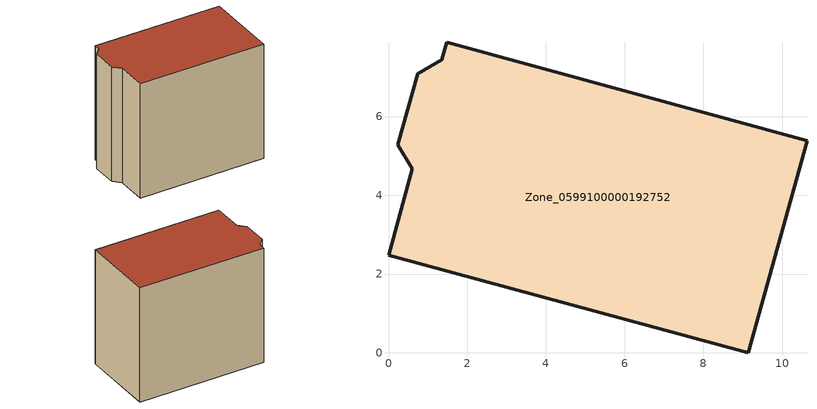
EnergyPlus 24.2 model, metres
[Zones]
Zone_0599100000192752
 floor ground (C_G): 10.63,5.39 9.14,0 0,2.48 0.6,4.67 0.24,5.28 0.74,7.09 1.35,7.44 1.48,7.89 z0
 wall outside (C_F): 1.35,7.44 0.74,7.09 0.24,5.28 0.6,4.67 0,2.48 9.14,0 10.63,5.39 1.48,7.89 1.35,7.44 z0:8.74
 roof outside (C_R): 10.63,5.39 1.48,7.89 1.35,7.44 0.74,7.09 0.24,5.28 0.6,4.67 0,2.48 9.14,0 z8.74
[BUILDING]
Pand.0599100000192752: North Axis=0; Terrain=City; Loads Convergence Tolerance Value=0.04; Temperature Convergence Tolerance Value=0.4; Solar Distribution=FullExterior; Maximum Number of Warmup Days=25; Minimum Number of Warmup Days=1
[Site:Location]
Rotterdam.The.Hague.AP_ZH_NLD Design_Conditions: Latitude=51.96; Longitude=4.45; Time Zone=1; Elevation=-4.5
[SITE:GROUNDTEMPERATURE:BUILDINGSURFACE]
18, 18, 18, 18, 18, 18, 18, 18, 18, 18, 18, 18
[MATERIAL] Thermal Absorptance=0.9; Solar Absorptance=0.7; Visible Absorptance=0.7
Name | Roughness | Thickness | Conductivity | Density | Specific Heat
G.TI.1946 | MediumSmooth | 0.15 | 1 | 540 | 1210
F.TI.1946 | Rough | 0.3 | 0.857143 | 1920 | 840
R.TI.1946 | MediumRough | 0.2 | 0.1 | 1500 | 1000
[CONSTRUCTION]
C_G: G.TI.1946
C_F: F.TI.1946
C_R: R.TI.1946
[ZONE]
Zone_0599100000192752: Type=1; Multiplier=1; Ceiling Height=Autocalculate; Volume=Autocalculate; Floor Area=autocalculate; Part of Total Floor Area=Yes
[ZONEINFILTRATION:DESIGNFLOWRATE]
Infil_Zone_0599100000192752: Zone or ZoneList or Space or SpaceList=Zone_0599100000192752; Schedule=AlwaysOn; Design Flow Rate Calculation Method=Flow/Area; Flow Rate per Floor Area=0.003; Constant Term Coefficient=1; Temperature Term Coefficient=0; Velocity Term Coefficient=0; Velocity Squared Term Coefficient=0
[HVACTEMPLATE:ZONE:IDEALLOADSAIRSYSTEM]
Zone_0599100000192752: Maximum Heating Supply Air Temperature=50; Minimum Cooling Supply Air Temperature=13; Maximum Heating Supply Air Humidity Ratio=0.0156; Minimum Cooling Supply Air Humidity Ratio=0.0077; Heating Limit=NoLimit; Cooling Limit=NoLimit; Dehumidification Control Type=ConstantSensibleHeatRatio; Cooling Sensible Heat Ratio=0.7; Dehumidification Setpoint=60; Humidification Control Type=None; Humidification Setpoint=30; Outdoor Air Method=None; Outdoor Air Flow Rate per Person=0.00944; Outdoor Air Flow Rate per Zone Floor Area=0; Outdoor Air Flow Rate per Zone=0; Demand Controlled Ventilation Type=None; Outdoor Air Economizer Type=NoEconomizer; Heat Recovery Type=None; Sensible Heat Recovery Effectiveness=0.7; Latent Heat Recovery Effectiveness=0.65
[ZONECONTROL:THERMOSTAT]
ThermostatControl_Zone_0599100000192752: Zone or ZoneList=Zone_0599100000192752; Control Type Schedule=DualSetpointControlType; Control 1=Thermostat_Zone_0599100000192752; Temperature Difference Between Cutout And Setpoint=0
[THERMOSTATSETPOINT:DUALSETPOINT]
Thermostat_Zone_0599100000192752: Heating Setpoint Temperature Schedule=HeatingSetpoint_Zone_0599100000192752; Cooling Setpoint Temperature Schedule=CoolingSetpoint_Zone_0599100000192752
[SCHEDULE:COMPACT]
HeatingSetpoint_Zone_0599100000192752: Through: 12/31, For: AllDays, Until: 24:00, 21
CoolingSetpoint_Zone_0599100000192752: Through: 12/31, For: AllDays, Until: 24:00, 24
DualSetpointControlType: Through: 12/31, For: AllDays, Until: 24:00, 4
AlwaysOn: Through: 12/31, For: AllDays, Until: 24:00, 1
